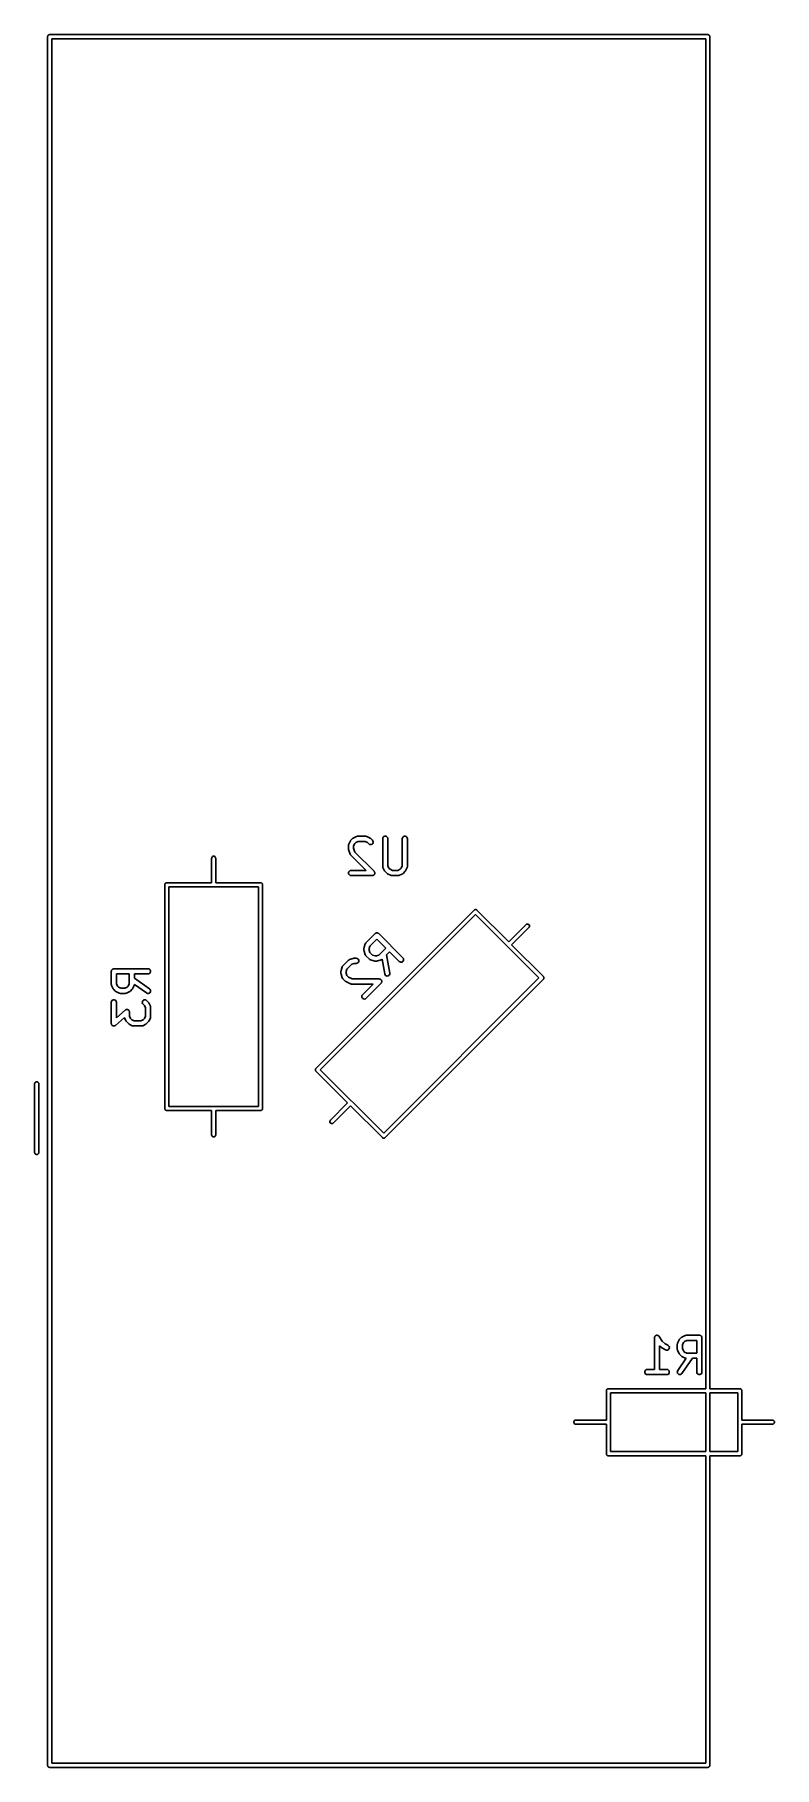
# Model space of a CAD drawing. Extents: x 26.3 to 47.9, y -73.1 to -22.4.
import ezdxf

# ---------------------------------------------------------------- set-up
doc = ezdxf.new("R2010")
doc.units = 0
doc.header["$MEASUREMENT"] = 0
doc.layers.add('BLACK', color=7, linetype='CONTINUOUS')

msp = doc.modelspace()

# ---------------------------------------------------------------- linework, layer by layer
at = {"layer": 'BLACK', "linetype": 'CONTINUOUS'}
for p, q in [((26.642, -22.4714), (26.6438, -22.4664)), ((26.642, -22.4768), (26.642, -22.4714)), ((26.642, -73.0272), (26.642, -22.4768)), ((26.6438, -22.4664), (26.6447, -22.4612)), ((26.6447, -22.4612), (26.6474, -22.4566)), ((26.6474, -22.4566), (26.6492, -22.4515)), ((26.6492, -22.4515), (26.6527, -22.4474)), ((26.6527, -22.4474), (26.6553, -22.4428)), ((26.6553, -22.4428), (26.6594, -22.4394)), ((26.6594, -22.4394), (26.6628, -22.4353)), ((26.6628, -22.4353), (26.6675, -22.4327)), ((26.6675, -22.4327), (26.6715, -22.4292)), ((26.6715, -22.4292), (26.6765, -22.4274)), ((26.6765, -22.4274), (26.6812, -22.4247)), ((26.6812, -22.4247), (26.6864, -22.4238)), ((26.6864, -22.4238), (26.6914, -22.422)), ((26.6914, -22.422), (26.6967, -22.422)), ((26.6967, -22.422), (26.6968, -22.422)), ((26.6968, -22.422), (45.9472, -22.422)), ((45.882, -22.542), (26.762, -22.542)), ((26.762, -22.542), (26.762, -72.962)), ((45.882, -62.012), (45.882, -22.542)), ((45.9472, -22.422), (45.9473, -22.422)), ((45.9473, -22.422), (45.9526, -22.422)), ((45.9526, -22.422), (45.9576, -22.4238)), ((45.9576, -22.4238), (45.9628, -22.4247)), ((45.9628, -22.4247), (45.9675, -22.4274)), ((45.9675, -22.4274), (45.9725, -22.4292)), ((45.9725, -22.4292), (45.9765, -22.4327)), ((45.9765, -22.4327), (45.9812, -22.4353)), ((45.9812, -22.4353), (45.9846, -22.4394)), ((45.9846, -22.4394), (45.9887, -22.4428)), ((45.9887, -22.4428), (45.9913, -22.4475)), ((45.9913, -22.4475), (45.9948, -22.4515)), ((45.9948, -22.4515), (45.9966, -22.4565)), ((45.9966, -22.4565), (45.9993, -22.4612)), ((45.9993, -22.4612), (46.0002, -22.4664)), ((46.0002, -22.4664), (46.002, -22.4714)), ((46.002, -22.4714), (46.002, -22.4767)), ((46.002, -22.4767), (46.002, -22.4768)), ((46.002, -22.4768), (46.002, -62.012)), ((35.4405, -46.1079), (35.442, -46.0992)), ((35.442, -46.0992), (35.4442, -46.0955)), ((35.4442, -46.0955), (35.4454, -46.0913)), ((35.4454, -46.0913), (35.493, -45.9961)), ((35.493, -45.9961), (35.5002, -45.9864)), ((35.5002, -45.9864), (35.5071, -45.9766)), ((35.5071, -45.9766), (35.5547, -45.929)), ((35.5547, -45.929), (35.5645, -45.9221)), ((35.5645, -45.9221), (35.5742, -45.9149)), ((35.5742, -45.9149), (35.6694, -45.8673)), ((35.6217, -46.074), (35.5875, -46.1426)), ((35.6521, -46.0436), (35.6217, -46.074)), ((35.7207, -46.0094), (35.6521, -46.0436)), ((35.6694, -45.8673), (35.6736, -45.8661)), ((35.6736, -45.8661), (35.6773, -45.8639)), ((35.6773, -45.8639), (35.686, -45.8624)), ((35.686, -45.8624), (35.6944, -45.8599)), ((35.6944, -45.8599), (35.6987, -45.8601)), ((35.6987, -45.8601), (35.703, -45.8594)), ((35.703, -45.8594), (35.941, -45.8594)), ((35.9233, -46.0094), (35.7207, -46.0094)), ((35.9919, -46.0436), (35.9233, -46.0094)), ((35.941, -45.8594), (35.9453, -45.8601)), ((35.9453, -45.8601), (35.9496, -45.8599)), ((35.9496, -45.8599), (35.958, -45.8624)), ((35.958, -45.8624), (35.9667, -45.8639)), ((35.9667, -45.8639), (35.9704, -45.8661)), ((35.9704, -45.8661), (35.9746, -45.8673)), ((35.9746, -45.8673), (36.0698, -45.9149)), ((36.0309, -46.0827), (35.9919, -46.0436)), ((36.0522, -46.0976), (36.0309, -46.0827)), ((36.0774, -46.1043), (36.0522, -46.0976)), ((36.0698, -45.9149), (36.0795, -45.9221)), ((36.0795, -45.9221), (36.0893, -45.929)), ((36.0893, -45.929), (36.1369, -45.9766)), ((36.1269, -46.0911), (36.1033, -46.1021)), ((36.1453, -46.0726), (36.1269, -46.0911)), ((36.1369, -45.9766), (36.1519, -45.9979)), ((36.1563, -46.049), (36.1453, -46.0726)), ((36.1519, -45.9979), (36.1586, -46.0231)), ((36.1586, -46.0231), (36.1563, -46.049)), ((36.4375, -45.9344), (36.442, -45.9087)), ((36.4375, -46.7439), (36.4375, -45.9344)), ((36.442, -45.9087), (36.455, -45.8862)), ((36.455, -45.8862), (36.475, -45.8694)), ((36.475, -45.8694), (36.4995, -45.8605)), ((36.4995, -45.8605), (36.5255, -45.8605)), ((36.5255, -45.8605), (36.55, -45.8694)), ((36.55, -45.8694), (36.5699, -45.8862)), ((36.5699, -45.8862), (36.583, -45.9087)), ((36.583, -45.9087), (36.5875, -45.9344)), ((36.5875, -45.9344), (36.5875, -46.7262)), ((37.0089, -45.9344), (37.0134, -45.9087)), ((37.0089, -46.7262), (37.0089, -45.9344)), ((37.0134, -45.9087), (37.0265, -45.8862)), ((37.0265, -45.8862), (37.0464, -45.8694)), ((37.0464, -45.8694), (37.0709, -45.8605)), ((37.0709, -45.8605), (37.0969, -45.8605)), ((37.0969, -45.8605), (37.1214, -45.8694)), ((37.1214, -45.8694), (37.1414, -45.8862)), ((37.1414, -45.8862), (37.1544, -45.9087)), ((37.1544, -45.9087), (37.1589, -45.9344)), ((37.1589, -45.9344), (37.1589, -46.7439)), ((31.436, -46.5008), (31.4387, -46.4852)), ((31.436, -47.216), (31.436, -46.5008)), ((31.4387, -46.4852), (31.4493, -46.4668)), ((31.4493, -46.4668), (31.4655, -46.4532)), ((31.4655, -46.4532), (31.4854, -46.446)), ((31.4854, -46.446), (31.5066, -46.446)), ((31.5066, -46.446), (31.5265, -46.4532)), ((31.5265, -46.4532), (31.5427, -46.4668)), ((31.5427, -46.4668), (31.5533, -46.4852)), ((31.5533, -46.4852), (31.556, -46.5008)), ((31.556, -46.5008), (31.556, -47.216)), ((35.4375, -46.1249), (35.4382, -46.1206)), ((35.4375, -46.2201), (35.4375, -46.1249)), ((35.4396, -46.2319), (35.4375, -46.2201)), ((35.438, -46.1163), (35.4405, -46.1079)), ((35.4382, -46.1206), (35.438, -46.1163)), ((35.4413, -46.2438), (35.4396, -46.2319)), ((35.4889, -46.3867), (35.4413, -46.2438)), ((35.491, -46.3905), (35.4889, -46.3867)), ((35.4921, -46.3946), (35.491, -46.3905)), ((35.4972, -46.4018), (35.4921, -46.3946)), ((35.5013, -46.4096), (35.4972, -46.4018)), ((35.5046, -46.4124), (35.5013, -46.4096)), ((35.5071, -46.416), (35.5046, -46.4124)), ((35.9505, -46.8594), (35.5071, -46.416)), ((35.5875, -46.1426), (35.5875, -46.2079)), ((35.5875, -46.2079), (35.6256, -46.3224)), ((35.6256, -46.3224), (36.1846, -46.8813)), ((36.1033, -46.1021), (36.0774, -46.1043)), ((35.4386, -46.9214), (35.4475, -46.8969)), ((35.4386, -46.9474), (35.4386, -46.9214)), ((35.4475, -46.9719), (35.4386, -46.9474)), ((35.4475, -46.8969), (35.4643, -46.8769)), ((35.4643, -46.9918), (35.4475, -46.9719)), ((35.4643, -46.8769), (35.4868, -46.8639)), ((35.4868, -47.0049), (35.4643, -46.9918)), ((35.4868, -46.8639), (35.5125, -46.8594)), ((35.5125, -47.0094), (35.4868, -47.0049)), ((35.5125, -46.8594), (35.9505, -46.8594)), ((36.1315, -47.0094), (35.5125, -47.0094)), ((36.1412, -47.0077), (36.1315, -47.0094)), ((36.1509, -47.0068), (36.1412, -47.0077)), ((36.1539, -47.0054), (36.1509, -47.0068)), ((36.1572, -47.0049), (36.1539, -47.0054)), ((36.1657, -47), (36.1572, -47.0049)), ((36.1745, -46.9958), (36.1657, -47)), ((36.1769, -46.9935), (36.1745, -46.9958)), ((36.1797, -46.9918), (36.1769, -46.9935)), ((36.186, -46.9843), (36.1797, -46.9918)), ((36.1846, -46.8813), (36.1902, -46.8894)), ((36.193, -46.9774), (36.186, -46.9843)), ((36.1902, -46.8894), (36.1965, -46.8969)), ((36.1944, -46.9744), (36.193, -46.9774)), ((36.1965, -46.9719), (36.1944, -46.9744)), ((36.1965, -46.8969), (36.1976, -46.9)), ((36.1998, -46.9627), (36.1965, -46.9719)), ((36.1976, -46.9), (36.1995, -46.9027)), ((36.1995, -46.9027), (36.202, -46.9121)), ((36.204, -46.9538), (36.1998, -46.9627)), ((36.202, -46.9121), (36.2054, -46.9214)), ((36.2043, -46.9505), (36.204, -46.9538)), ((36.2054, -46.9474), (36.2043, -46.9505)), ((36.2054, -46.9214), (36.2054, -46.9247)), ((36.2054, -46.9247), (36.2062, -46.9278)), ((36.2062, -46.9278), (36.2054, -46.9376)), ((36.2054, -46.9376), (36.2054, -46.9474)), ((36.4382, -46.7482), (36.4375, -46.7439)), ((36.438, -46.7525), (36.4382, -46.7482)), ((36.4405, -46.7609), (36.438, -46.7525)), ((36.442, -46.7696), (36.4405, -46.7609)), ((36.4442, -46.7733), (36.442, -46.7696)), ((36.4454, -46.7774), (36.4442, -46.7733)), ((36.493, -46.8727), (36.4454, -46.7774)), ((36.5002, -46.8823), (36.493, -46.8727)), ((36.5071, -46.8922), (36.5002, -46.8823)), ((36.5547, -46.9398), (36.5071, -46.8922)), ((36.5645, -46.9467), (36.5547, -46.9398)), ((36.5742, -46.9538), (36.5645, -46.9467)), ((36.6694, -47.0015), (36.5742, -46.9538)), ((36.5875, -46.7262), (36.6217, -46.7947)), ((36.6217, -46.7947), (36.6521, -46.8251)), ((36.6521, -46.8251), (36.7207, -46.8594)), ((36.6736, -47.0027), (36.6694, -47.0015)), ((36.6773, -47.0049), (36.6736, -47.0027)), ((36.686, -47.0064), (36.6773, -47.0049)), ((36.6944, -47.0089), (36.686, -47.0064)), ((36.6987, -47.0086), (36.6944, -47.0089)), ((36.703, -47.0094), (36.6987, -47.0086)), ((36.8934, -47.0094), (36.703, -47.0094)), ((36.7207, -46.8594), (36.8757, -46.8594)), ((36.8757, -46.8594), (36.9442, -46.8251)), ((36.8977, -47.0086), (36.8934, -47.0094)), ((36.902, -47.0089), (36.8977, -47.0086)), ((36.9104, -47.0064), (36.902, -47.0089)), ((36.9191, -47.0049), (36.9104, -47.0064)), ((36.9228, -47.0027), (36.9191, -47.0049)), ((36.927, -47.0015), (36.9228, -47.0027)), ((37.0222, -46.9538), (36.927, -47.0015)), ((36.9442, -46.8251), (36.9746, -46.7947)), ((36.9746, -46.7947), (37.0089, -46.7262)), ((37.0319, -46.9467), (37.0222, -46.9538)), ((37.0417, -46.9398), (37.0319, -46.9467)), ((37.0893, -46.8922), (37.0417, -46.9398)), ((37.0962, -46.8823), (37.0893, -46.8922)), ((37.1034, -46.8727), (37.0962, -46.8823)), ((37.151, -46.7774), (37.1034, -46.8727)), ((37.1522, -46.7733), (37.151, -46.7774)), ((37.1544, -46.7696), (37.1522, -46.7733)), ((37.1559, -46.7609), (37.1544, -46.7696)), ((37.1584, -46.7525), (37.1559, -46.7609)), ((37.1589, -46.7439), (37.1582, -46.7482)), ((37.1582, -46.7482), (37.1584, -46.7525)), ((30.066, -47.2654), (30.0678, -47.2604)), ((30.066, -47.2708), (30.066, -47.2654)), ((30.066, -53.8212), (30.066, -47.2708)), ((30.0678, -47.2604), (30.0687, -47.2552)), ((30.0687, -47.2552), (30.0714, -47.2506)), ((30.0714, -47.2506), (30.0732, -47.2455)), ((30.0732, -47.2455), (30.0767, -47.2414)), ((30.0767, -47.2414), (30.0793, -47.2368)), ((30.0793, -47.2368), (30.0834, -47.2334)), ((30.0834, -47.2334), (30.0868, -47.2293)), ((30.0868, -47.2293), (30.0915, -47.2267)), ((30.0915, -47.2267), (30.0955, -47.2232)), ((30.0955, -47.2232), (30.1005, -47.2214)), ((30.1005, -47.2214), (30.1052, -47.2187)), ((30.1052, -47.2187), (30.1104, -47.2178)), ((30.1104, -47.2178), (30.1154, -47.216)), ((30.1154, -47.216), (30.1207, -47.216)), ((30.1207, -47.216), (30.1208, -47.216)), ((30.1208, -47.216), (31.436, -47.216)), ((30.186, -47.336), (30.186, -53.756)), ((32.806, -47.336), (30.186, -47.336)), ((31.556, -47.216), (32.8712, -47.216)), ((32.806, -53.756), (32.806, -47.336)), ((32.8712, -47.216), (32.8713, -47.216)), ((32.8713, -47.216), (32.8766, -47.216)), ((32.8766, -47.216), (32.8816, -47.2178)), ((32.8816, -47.2178), (32.8868, -47.2187)), ((32.8868, -47.2187), (32.8915, -47.2214)), ((32.8915, -47.2214), (32.8965, -47.2232)), ((32.8965, -47.2232), (32.9005, -47.2267)), ((32.9005, -47.2267), (32.9052, -47.2293)), ((32.9052, -47.2293), (32.9086, -47.2334)), ((32.9086, -47.2334), (32.9127, -47.2368)), ((32.9127, -47.2368), (32.9153, -47.2415)), ((32.9153, -47.2415), (32.9188, -47.2455)), ((32.9188, -47.2455), (32.9206, -47.2505)), ((32.9206, -47.2505), (32.9233, -47.2552)), ((32.9233, -47.2552), (32.9242, -47.2604)), ((32.9242, -47.2604), (32.926, -47.2654)), ((32.926, -47.2654), (32.926, -47.2707)), ((32.926, -47.2707), (32.926, -47.2708)), ((32.926, -47.2708), (32.926, -53.8212)), ((34.4828, -52.6489), (39.1147, -48.017)), ((39.1147, -48.017), (39.1185, -48.0132)), ((39.1147, -48.017), (39.1147, -48.017)), ((39.1185, -48.0132), (39.1233, -48.011)), ((39.1233, -48.011), (39.1277, -48.0079)), ((39.1277, -48.0079), (39.1328, -48.0065)), ((39.1328, -48.0065), (39.1376, -48.0043)), ((39.1376, -48.0043), (39.1429, -48.0038)), ((39.1429, -48.0038), (39.1481, -48.0024)), ((39.1481, -48.0024), (39.1534, -48.0029)), ((39.1534, -48.0029), (39.1587, -48.0024)), ((39.1587, -48.0024), (39.1639, -48.0038)), ((39.1639, -48.0038), (39.1692, -48.0043)), ((39.1692, -48.0043), (39.174, -48.0065)), ((39.174, -48.0065), (39.1791, -48.0079)), ((39.1791, -48.0079), (39.1835, -48.011)), ((39.1835, -48.011), (39.1883, -48.0132)), ((39.1883, -48.0132), (39.1921, -48.017)), ((39.1921, -48.017), (40.1221, -48.947)), ((39.1534, -48.148), (34.6138, -52.6876)), ((41.006, -50.0006), (39.1534, -48.148)), ((40.1221, -48.947), (40.6279, -48.4413)), ((40.7127, -48.5261), (40.207, -49.0319)), ((40.6279, -48.4413), (40.6409, -48.4322)), ((40.6409, -48.4322), (40.6613, -48.4267)), ((40.6613, -48.4267), (40.6824, -48.4285)), ((40.6824, -48.4285), (40.7016, -48.4375)), ((40.7016, -48.4375), (40.7165, -48.4524)), ((40.7218, -48.5131), (40.7127, -48.5261)), ((40.7165, -48.4524), (40.7255, -48.4716)), ((40.7273, -48.4927), (40.7218, -48.5131)), ((40.7255, -48.4716), (40.7273, -48.4927)), ((35.8907, -49.1295), (35.8928, -49.1177)), ((35.8907, -49.1969), (35.8907, -49.1295)), ((35.8928, -49.1177), (35.8945, -49.1058)), ((35.8945, -49.1058), (35.9282, -49.0048)), ((35.9282, -49.0048), (35.9303, -49.001)), ((35.9303, -49.001), (35.9314, -48.9968)), ((35.9314, -48.9968), (35.9364, -48.9896)), ((35.9364, -48.9896), (35.9406, -48.9819)), ((35.9406, -48.9819), (35.9439, -48.979)), ((35.9439, -48.979), (35.9463, -48.9755)), ((35.9463, -48.9755), (36.2157, -48.7061)), ((36.0649, -49.069), (36.0407, -49.1417)), ((36.2687, -48.8652), (36.0649, -49.069)), ((36.2157, -48.7061), (36.2211, -48.7023)), ((36.2211, -48.7023), (36.2257, -48.6977)), ((36.2257, -48.6977), (36.2317, -48.6949)), ((36.2317, -48.6949), (36.237, -48.6911)), ((36.237, -48.6911), (36.2434, -48.6895)), ((36.2434, -48.6895), (36.2493, -48.6867)), ((36.2493, -48.6867), (36.2559, -48.6861)), ((36.2559, -48.6861), (36.2622, -48.6844)), ((36.2622, -48.6844), (36.2687, -48.685)), ((36.2687, -48.685), (36.2753, -48.6844)), ((36.5331, -49.1295), (36.2687, -48.8652)), ((36.2753, -48.6844), (36.2816, -48.6861)), ((36.2816, -48.6861), (36.2882, -48.6867)), ((36.2882, -48.6867), (36.2941, -48.6895)), ((36.2941, -48.6895), (36.3004, -48.6911)), ((36.3004, -48.6911), (36.3058, -48.6949)), ((36.3058, -48.6949), (36.3118, -48.6977)), ((36.3118, -48.6977), (36.3164, -48.7023)), ((36.3164, -48.7023), (36.3218, -48.7061)), ((36.3218, -48.7061), (37.0289, -49.4132)), ((36.3292, -49.3333), (36.5331, -49.1295)), ((40.207, -49.0319), (41.137, -49.9619)), ((35.2729, -49.6489), (35.4413, -49.4805)), ((35.5348, -49.5991), (35.3915, -49.7424)), ((35.4413, -49.4805), (35.4448, -49.4781)), ((35.4448, -49.4781), (35.4477, -49.4748)), ((35.4477, -49.4748), (35.4554, -49.4706)), ((35.4554, -49.4706), (35.4626, -49.4656)), ((35.4626, -49.4656), (35.4668, -49.4645)), ((35.4668, -49.4645), (35.4706, -49.4624)), ((35.4706, -49.4624), (35.5716, -49.4287)), ((35.6075, -49.5749), (35.5348, -49.5991)), ((35.5716, -49.4287), (35.5835, -49.427)), ((35.5835, -49.427), (35.5953, -49.4249)), ((35.5953, -49.4249), (35.6626, -49.4249)), ((35.6626, -49.5749), (35.6075, -49.5749)), ((35.6626, -49.4249), (35.6883, -49.4294)), ((35.6883, -49.5704), (35.6626, -49.5749)), ((35.6883, -49.4294), (35.7109, -49.4424)), ((35.7109, -49.5574), (35.6883, -49.5704)), ((35.7109, -49.4424), (35.7276, -49.4624)), ((35.7276, -49.5374), (35.7109, -49.5574)), ((35.7276, -49.4624), (35.7365, -49.4869)), ((35.7365, -49.5129), (35.7276, -49.5374)), ((35.7365, -49.4869), (35.7365, -49.5129)), ((35.8928, -49.2087), (35.8907, -49.1969)), ((35.8945, -49.2206), (35.8928, -49.2087)), ((35.9282, -49.3216), (35.8945, -49.2206)), ((35.9303, -49.3254), (35.9282, -49.3216)), ((35.9314, -49.3296), (35.9303, -49.3254)), ((35.9364, -49.3368), (35.9314, -49.3296)), ((35.9406, -49.3445), (35.9364, -49.3368)), ((35.9439, -49.3474), (35.9406, -49.3445)), ((35.9463, -49.3509), (35.9439, -49.3474)), ((36.0473, -49.4519), (35.9463, -49.3509)), ((36.0407, -49.1417), (36.0407, -49.1847)), ((36.0407, -49.1847), (36.0649, -49.2574)), ((36.0509, -49.4544), (36.0473, -49.4519)), ((36.0538, -49.4576), (36.0509, -49.4544)), ((36.0615, -49.4618), (36.0538, -49.4576)), ((36.0687, -49.4669), (36.0615, -49.4618)), ((36.0649, -49.2574), (36.1409, -49.3333)), ((36.0729, -49.468), (36.0687, -49.4669)), ((36.0767, -49.47), (36.0729, -49.468)), ((36.1777, -49.5037), (36.0767, -49.47)), ((36.1409, -49.3333), (36.2136, -49.3576)), ((36.1896, -49.5055), (36.1777, -49.5037)), ((36.2014, -49.5076), (36.1896, -49.5055)), ((36.2687, -49.5076), (36.2014, -49.5076)), ((36.2136, -49.3576), (36.2566, -49.3576)), ((36.2566, -49.3576), (36.3292, -49.3333)), ((36.2806, -49.5055), (36.2687, -49.5076)), ((36.2925, -49.5037), (36.2806, -49.5055)), ((36.3935, -49.47), (36.2925, -49.5037)), ((36.3973, -49.468), (36.3935, -49.47)), ((36.4015, -49.4669), (36.3973, -49.468)), ((36.4087, -49.4618), (36.4015, -49.4669)), ((36.4164, -49.4576), (36.4087, -49.4618)), ((36.4192, -49.4544), (36.4164, -49.4576)), ((36.4219, -49.4525), (36.4192, -49.4544)), ((36.4979, -49.8833), (36.4219, -49.4525)), ((36.6391, -49.2356), (36.5514, -49.3233)), ((36.5514, -49.3233), (36.6456, -49.8573)), ((36.9228, -49.5193), (36.6391, -49.2356)), ((36.9442, -49.5342), (36.9228, -49.5193)), ((36.9693, -49.5409), (36.9442, -49.5342)), ((36.9953, -49.5387), (36.9693, -49.5409)), ((37.0189, -49.5277), (36.9953, -49.5387)), ((37.0373, -49.5092), (37.0189, -49.5277)), ((37.0289, -49.4132), (37.0438, -49.4345)), ((37.0483, -49.4856), (37.0373, -49.5092)), ((37.0438, -49.4345), (37.0506, -49.4597)), ((37.0506, -49.4597), (37.0483, -49.4856)), ((28.5034, -49.8079), (28.5045, -49.8014)), ((28.5034, -50.1889), (28.5034, -49.8079)), ((28.5045, -49.7949), (28.5068, -49.7887)), ((28.5045, -49.8014), (28.5045, -49.7949)), ((28.5068, -49.7887), (28.5079, -49.7823)), ((28.5079, -49.7823), (28.5112, -49.7766)), ((28.5112, -49.7766), (28.5134, -49.7704)), ((28.5134, -49.7704), (28.5176, -49.7654)), ((28.5176, -49.7654), (28.5209, -49.7597)), ((28.5209, -49.7597), (28.526, -49.7555)), ((28.526, -49.7555), (28.5302, -49.7505)), ((28.5302, -49.7505), (28.5359, -49.7472)), ((28.5359, -49.7472), (28.5409, -49.743)), ((28.5409, -49.743), (28.547, -49.7407)), ((28.547, -49.7407), (28.5527, -49.7374)), ((28.5527, -49.7374), (28.5592, -49.7363)), ((28.5592, -49.7363), (28.5654, -49.734)), ((28.5654, -49.734), (28.5719, -49.734)), ((28.5719, -49.734), (28.5784, -49.7329)), ((28.5784, -49.7329), (29.5784, -49.7329)), ((28.6534, -49.8829), (28.6534, -50.1712)), ((29.0272, -49.8829), (28.6534, -49.8829)), ((29.0272, -50.1712), (29.0272, -49.8829)), ((29.5784, -49.8829), (29.1772, -49.8829)), ((29.1772, -49.8829), (29.1772, -50.007)), ((29.1772, -50.007), (29.6214, -50.3179)), ((29.5784, -49.7329), (29.604, -49.7374)), ((29.604, -49.8784), (29.5784, -49.8829)), ((29.604, -49.7374), (29.6266, -49.7505)), ((29.6266, -49.8654), (29.604, -49.8784)), ((29.6266, -49.7505), (29.6433, -49.7704)), ((29.6433, -49.8454), (29.6266, -49.8654)), ((29.6433, -49.7704), (29.6522, -49.7949)), ((29.6522, -49.8209), (29.6433, -49.8454)), ((29.6522, -49.7949), (29.6522, -49.8209)), ((35.2173, -49.8029), (35.2193, -49.7911)), ((35.2173, -49.8703), (35.2173, -49.8029)), ((35.2193, -49.8821), (35.2173, -49.8703)), ((35.2193, -49.7911), (35.2211, -49.7792)), ((35.2211, -49.894), (35.2193, -49.8821)), ((35.2211, -49.7792), (35.2548, -49.6782)), ((35.2548, -49.995), (35.2211, -49.894)), ((35.2548, -49.6782), (35.2568, -49.6744)), ((35.2568, -49.9988), (35.2548, -49.995)), ((35.2568, -49.6744), (35.258, -49.6702)), ((35.258, -50.003), (35.2568, -49.9988)), ((35.258, -49.6702), (35.263, -49.663)), ((35.263, -50.0102), (35.258, -50.003)), ((35.263, -49.663), (35.2672, -49.6553)), ((35.2672, -50.0179), (35.263, -50.0102)), ((35.2672, -49.6553), (35.2704, -49.6524)), ((35.2704, -50.0208), (35.2672, -50.0179)), ((35.2704, -49.6524), (35.2729, -49.6489)), ((35.2729, -50.0243), (35.2704, -50.0208)), ((35.3402, -50.0917), (35.2729, -50.0243)), ((35.3501, -50.0986), (35.3402, -50.0917)), ((35.3597, -50.1057), (35.3501, -50.0986)), ((35.4944, -50.1731), (35.3597, -50.1057)), ((35.3915, -49.7424), (35.3673, -49.8151)), ((35.3673, -49.8151), (35.3673, -49.8581)), ((35.3673, -49.8581), (35.3915, -49.9308)), ((35.3915, -49.9308), (35.4377, -49.977)), ((35.4377, -49.977), (35.5457, -50.031)), ((35.5457, -50.031), (36.3361, -50.031)), ((36.3361, -50.031), (36.3457, -50.0327)), ((36.3457, -50.0327), (36.3555, -50.0335)), ((36.3555, -50.0335), (36.3585, -50.0349)), ((36.3585, -50.0349), (36.3617, -50.0355)), ((36.3617, -50.0355), (36.3702, -50.0404)), ((36.3702, -50.0404), (36.3791, -50.0446)), ((36.3791, -50.0446), (36.3814, -50.0469)), ((36.3814, -50.0469), (36.3843, -50.0485)), ((36.3843, -50.0485), (36.3906, -50.056)), ((36.3947, -50.151), (36.3891, -50.159)), ((36.3906, -50.056), (36.3975, -50.063)), ((36.401, -50.1435), (36.3947, -50.151)), ((36.3975, -50.063), (36.3989, -50.066)), ((36.3989, -50.066), (36.401, -50.0685)), ((36.401, -50.0685), (36.4044, -50.0777)), ((36.4022, -50.1404), (36.401, -50.1435)), ((36.4041, -50.1377), (36.4022, -50.1404)), ((36.4066, -50.1282), (36.4041, -50.1377)), ((36.4044, -50.0777), (36.4085, -50.0866)), ((36.4099, -50.119), (36.4066, -50.1282)), ((36.4085, -50.0866), (36.4088, -50.0899)), ((36.4088, -50.0899), (36.4099, -50.093)), ((36.4099, -50.093), (36.4099, -50.1028)), ((36.4099, -50.1028), (36.4108, -50.1125)), ((36.4108, -50.1125), (36.4099, -50.1157)), ((36.4099, -50.1157), (36.4099, -50.119)), ((36.4664, -54.5402), (41.006, -50.0006)), ((36.5068, -49.9078), (36.4979, -49.8833)), ((36.5236, -49.9277), (36.5068, -49.9078)), ((41.137, -50.0393), (36.5163, -54.66)), ((36.5461, -49.9408), (36.5236, -49.9277)), ((36.5718, -49.9453), (36.5461, -49.9408)), ((36.5974, -49.9408), (36.5718, -49.9453)), ((36.62, -49.9277), (36.5974, -49.9408)), ((36.6367, -49.9078), (36.62, -49.9277)), ((36.6456, -49.8833), (36.6367, -49.9078)), ((36.6456, -49.8573), (36.6456, -49.8833)), ((41.137, -49.9619), (41.137, -49.9619)), ((41.137, -49.9619), (41.1408, -49.9657)), ((41.1408, -50.0355), (41.137, -50.0393)), ((41.137, -50.0393), (41.137, -50.0393)), ((41.1408, -49.9657), (41.143, -49.9705)), ((41.143, -50.0307), (41.1408, -50.0355)), ((41.143, -49.9705), (41.1461, -49.9749)), ((41.1461, -50.0263), (41.143, -50.0307)), ((41.1461, -49.9749), (41.1475, -49.98)), ((41.1475, -50.0212), (41.1461, -50.0263)), ((41.1475, -49.98), (41.1497, -49.9848)), ((41.1497, -50.0164), (41.1475, -50.0212)), ((41.1497, -49.9848), (41.1502, -49.9901)), ((41.1502, -50.0111), (41.1497, -50.0164)), ((41.1502, -49.9901), (41.1516, -49.9953)), ((41.1516, -50.0059), (41.1502, -50.0111)), ((41.1516, -49.9953), (41.1511, -50.0006)), ((41.1511, -50.0006), (41.1516, -50.0059)), ((28.5041, -50.1931), (28.5034, -50.1889)), ((28.5039, -50.1974), (28.5041, -50.1931)), ((28.5064, -50.2059), (28.5039, -50.1974)), ((28.5079, -50.2145), (28.5064, -50.2059)), ((28.5101, -50.2183), (28.5079, -50.2145)), ((28.5113, -50.2224), (28.5101, -50.2183)), ((28.5589, -50.3176), (28.5113, -50.2224)), ((28.5209, -50.6645), (28.5409, -50.6477)), ((28.5409, -50.6477), (28.5654, -50.6388)), ((28.5661, -50.3273), (28.5589, -50.3176)), ((28.5654, -50.6388), (28.5914, -50.6388)), ((28.573, -50.3371), (28.5661, -50.3273)), ((28.6206, -50.3847), (28.573, -50.3371)), ((28.5914, -50.6388), (28.6159, -50.6477)), ((28.6159, -50.6477), (28.6358, -50.6645)), ((28.6304, -50.3916), (28.6206, -50.3847)), ((28.6401, -50.3988), (28.6304, -50.3916)), ((28.7353, -50.4464), (28.6401, -50.3988)), ((28.6534, -50.1712), (28.6876, -50.2397)), ((28.6876, -50.2397), (28.718, -50.2701)), ((28.718, -50.2701), (28.7866, -50.3043)), ((28.7395, -50.4476), (28.7353, -50.4464)), ((28.7432, -50.4498), (28.7395, -50.4476)), ((28.7519, -50.4513), (28.7432, -50.4498)), ((28.7603, -50.4538), (28.7519, -50.4513)), ((28.7646, -50.4536), (28.7603, -50.4538)), ((28.7689, -50.4543), (28.7646, -50.4536)), ((28.9117, -50.4543), (28.7689, -50.4543)), ((28.7866, -50.3043), (28.894, -50.3043)), ((28.894, -50.3043), (28.9625, -50.2701)), ((28.916, -50.4536), (28.9117, -50.4543)), ((28.9203, -50.4538), (28.916, -50.4536)), ((28.9287, -50.4513), (28.9203, -50.4538)), ((28.9374, -50.4498), (28.9287, -50.4513)), ((28.9411, -50.4476), (28.9374, -50.4498)), ((28.9453, -50.4464), (28.9411, -50.4476)), ((29.0405, -50.3988), (28.9453, -50.4464)), ((28.9625, -50.2701), (28.9929, -50.2397)), ((28.9929, -50.2397), (29.0272, -50.1712)), ((29.0502, -50.3916), (29.0405, -50.3988)), ((29.06, -50.3847), (29.0502, -50.3916)), ((29.1076, -50.3371), (29.06, -50.3847)), ((29.1145, -50.3273), (29.1076, -50.3371)), ((29.1217, -50.3176), (29.1145, -50.3273)), ((29.1693, -50.2224), (29.1217, -50.3176)), ((29.1705, -50.2183), (29.1693, -50.2224)), ((29.1727, -50.2145), (29.1705, -50.2183)), ((29.1742, -50.2059), (29.1727, -50.2145)), ((29.1767, -50.1974), (29.1742, -50.2059)), ((29.177, -50.1899), (29.1764, -50.1931)), ((29.1764, -50.1931), (29.1767, -50.1974)), ((29.5354, -50.4408), (29.177, -50.1899)), ((29.4217, -50.6696), (29.4401, -50.6512)), ((29.4401, -50.6512), (29.4637, -50.6402)), ((29.4637, -50.6402), (29.4897, -50.638)), ((29.4897, -50.638), (29.5148, -50.6447)), ((29.5148, -50.6447), (29.5362, -50.6596)), ((29.559, -50.4518), (29.5354, -50.4408)), ((29.5362, -50.6596), (29.5838, -50.7073)), ((29.5849, -50.454), (29.559, -50.4518)), ((29.6101, -50.4473), (29.5849, -50.454)), ((29.6314, -50.4324), (29.6101, -50.4473)), ((29.6214, -50.3179), (29.6398, -50.3363)), ((29.6464, -50.411), (29.6314, -50.4324)), ((29.6398, -50.3363), (29.6508, -50.3599)), ((29.6531, -50.3859), (29.6464, -50.411)), ((29.6508, -50.3599), (29.6531, -50.3859)), ((35.4986, -50.1743), (35.4944, -50.1731)), ((35.5023, -50.1765), (35.4986, -50.1743)), ((35.511, -50.178), (35.5023, -50.1765)), ((35.5194, -50.1805), (35.511, -50.178)), ((35.5237, -50.1802), (35.5194, -50.1805)), ((35.528, -50.181), (35.5237, -50.1802)), ((36.155, -50.181), (35.528, -50.181)), ((35.8236, -50.5372), (35.8304, -50.512)), ((35.8259, -50.5631), (35.8236, -50.5372)), ((35.8369, -50.5867), (35.8259, -50.5631)), ((35.8304, -50.512), (35.8453, -50.4907)), ((35.8553, -50.6052), (35.8369, -50.5867)), ((35.8453, -50.4907), (36.155, -50.181)), ((35.8789, -50.6162), (35.8553, -50.6052)), ((35.9049, -50.6184), (35.8789, -50.6162)), ((35.93, -50.6117), (35.9049, -50.6184)), ((35.9514, -50.5968), (35.93, -50.6117)), ((36.3891, -50.159), (35.9514, -50.5968)), ((28.5034, -50.7127), (28.5079, -50.687)), ((28.5034, -51.3317), (28.5034, -50.7127)), ((28.5079, -50.687), (28.5209, -50.6645)), ((28.8878, -51.1607), (28.6278, -51.3882)), ((28.6358, -50.6645), (28.6489, -50.687)), ((28.6489, -50.687), (28.6534, -50.7127)), ((28.6534, -50.7127), (28.6534, -51.1664)), ((28.6534, -51.1664), (28.9099, -50.9419)), ((28.8889, -51.1669), (28.8878, -51.1607)), ((28.9099, -50.9419), (28.9162, -50.9381)), ((28.9162, -50.9381), (28.9218, -50.9334)), ((28.9218, -50.9334), (28.9273, -50.9314)), ((28.9273, -50.9314), (28.9322, -50.9284)), ((28.9322, -50.9284), (28.9394, -50.927)), ((28.9394, -50.927), (28.9463, -50.9245)), ((28.9463, -50.9245), (28.9521, -50.9245)), ((28.9521, -50.9245), (28.9578, -50.9234)), ((28.9578, -50.9234), (28.965, -50.9245)), ((28.965, -50.9245), (28.9724, -50.9245)), ((28.9724, -50.9245), (28.9778, -50.9265)), ((28.9778, -50.9265), (28.9835, -50.9274)), ((28.9835, -50.9274), (28.9899, -50.9309)), ((28.9899, -50.9309), (28.9968, -50.9334)), ((28.9968, -50.9334), (29.0013, -50.9372)), ((29.0013, -50.9372), (29.0063, -50.9399)), ((29.0063, -50.9399), (29.0112, -50.9455)), ((29.0112, -50.9455), (29.0168, -50.9502)), ((29.0168, -50.9502), (29.0197, -50.9552)), ((29.0197, -50.9552), (29.0235, -50.9595)), ((29.0235, -50.9595), (29.0261, -50.9664)), ((29.0261, -50.9664), (29.0298, -50.9727)), ((29.0298, -50.9727), (29.0308, -50.9784)), ((29.0308, -50.9784), (29.0329, -50.9838)), ((29.0329, -50.9838), (29.0331, -50.9912)), ((29.0331, -50.9912), (29.0343, -50.9984)), ((29.0343, -50.9984), (29.0343, -51.1235)), ((29.0343, -51.1235), (29.0686, -51.192)), ((29.4084, -50.7192), (29.4107, -50.6933)), ((29.4152, -50.7444), (29.4084, -50.7192)), ((29.4107, -50.6933), (29.4217, -50.6696)), ((29.4301, -50.7657), (29.4152, -50.7444)), ((29.4691, -50.8047), (29.4301, -50.7657)), ((29.5034, -50.8732), (29.4691, -50.8047)), ((29.4691, -51.192), (29.5034, -51.1235)), ((29.5034, -51.1235), (29.5034, -50.8732)), ((29.5838, -50.7073), (29.5907, -50.7171)), ((29.5907, -50.7171), (29.5978, -50.7267)), ((29.5978, -50.7267), (29.6455, -50.822)), ((29.6455, -50.822), (29.6467, -50.8261)), ((29.6467, -50.8261), (29.6489, -50.8299)), ((29.6489, -50.8299), (29.6504, -50.8385)), ((29.6504, -51.1582), (29.6489, -51.1669)), ((29.6504, -50.8385), (29.6529, -50.8469)), ((29.6529, -51.1498), (29.6504, -51.1582)), ((29.6529, -50.8469), (29.6526, -50.8513)), ((29.6526, -50.8513), (29.6534, -50.8555)), ((29.6534, -51.1412), (29.6526, -51.1455)), ((29.6526, -51.1455), (29.6529, -51.1498)), ((29.6534, -50.8555), (29.6534, -51.1412)), ((28.5047, -51.3389), (28.5034, -51.3317)), ((28.5048, -51.3463), (28.5047, -51.3389)), ((28.5069, -51.3517), (28.5048, -51.3463)), ((28.5079, -51.3574), (28.5069, -51.3517)), ((28.5116, -51.3637), (28.5079, -51.3574)), ((28.5142, -51.3705), (28.5116, -51.3637)), ((28.518, -51.3749), (28.5142, -51.3705)), ((28.5209, -51.3799), (28.518, -51.3749)), ((28.5265, -51.3846), (28.5209, -51.3799)), ((28.5314, -51.3902), (28.5265, -51.3846)), ((28.5364, -51.3929), (28.5314, -51.3902)), ((28.5409, -51.3967), (28.5364, -51.3929)), ((28.5478, -51.3992), (28.5409, -51.3967)), ((28.5542, -51.4027), (28.5478, -51.3992)), ((28.5599, -51.4036), (28.5542, -51.4027)), ((28.5654, -51.4056), (28.5599, -51.4036)), ((28.5727, -51.4056), (28.5654, -51.4056)), ((28.5799, -51.4067), (28.5727, -51.4056)), ((28.5856, -51.4056), (28.5799, -51.4067)), ((28.5914, -51.4056), (28.5856, -51.4056)), ((28.5983, -51.4031), (28.5914, -51.4056)), ((28.6055, -51.4016), (28.5983, -51.4031)), ((28.6104, -51.3986), (28.6055, -51.4016)), ((28.6159, -51.3967), (28.6104, -51.3986)), ((28.6215, -51.392), (28.6159, -51.3967)), ((28.6278, -51.3882), (28.6215, -51.392)), ((28.891, -51.1706), (28.8889, -51.1669)), ((28.8923, -51.1748), (28.891, -51.1706)), ((28.9399, -51.27), (28.8923, -51.1748)), ((28.947, -51.2797), (28.9399, -51.27)), ((28.9539, -51.2895), (28.947, -51.2797)), ((29.0015, -51.3371), (28.9539, -51.2895)), ((29.0114, -51.344), (29.0015, -51.3371)), ((29.021, -51.3512), (29.0114, -51.344)), ((29.1163, -51.3988), (29.021, -51.3512)), ((29.0686, -51.192), (29.099, -51.2225)), ((29.099, -51.2225), (29.1675, -51.2567)), ((29.1204, -51.4), (29.1163, -51.3988)), ((29.1242, -51.4022), (29.1204, -51.4)), ((29.1328, -51.4037), (29.1242, -51.4022)), ((29.1412, -51.4062), (29.1328, -51.4037)), ((29.1455, -51.406), (29.1412, -51.4062)), ((29.1498, -51.4067), (29.1455, -51.406)), ((29.3879, -51.4067), (29.1498, -51.4067)), ((29.1675, -51.2567), (29.3702, -51.2567)), ((29.3702, -51.2567), (29.4387, -51.2225)), ((29.3922, -51.406), (29.3879, -51.4067)), ((29.3965, -51.4062), (29.3922, -51.406)), ((29.4049, -51.4037), (29.3965, -51.4062)), ((29.4136, -51.4022), (29.4049, -51.4037)), ((29.4173, -51.4), (29.4136, -51.4022)), ((29.4214, -51.3988), (29.4173, -51.4)), ((29.5167, -51.3512), (29.4214, -51.3988)), ((29.4387, -51.2225), (29.4691, -51.192)), ((29.5263, -51.344), (29.5167, -51.3512)), ((29.5362, -51.3371), (29.5263, -51.344)), ((29.5838, -51.2895), (29.5362, -51.3371)), ((29.5907, -51.2797), (29.5838, -51.2895)), ((29.5978, -51.27), (29.5907, -51.2797)), ((29.6455, -51.1748), (29.5978, -51.27)), ((29.6467, -51.1706), (29.6455, -51.1748)), ((29.6489, -51.1669), (29.6467, -51.1706)), ((34.4682, -52.6823), (34.4696, -52.6771)), ((34.4687, -52.6876), (34.4682, -52.6823)), ((34.4696, -52.6771), (34.4701, -52.6718)), ((34.4701, -52.6718), (34.4723, -52.667)), ((34.4723, -52.667), (34.4737, -52.6619)), ((34.4737, -52.6619), (34.4768, -52.6575)), ((34.4768, -52.6575), (34.479, -52.6527)), ((34.479, -52.6527), (34.4828, -52.6489)), ((34.4828, -52.6489), (34.4828, -52.6489)), ((26.262, -53.0968), (26.2647, -53.0812)), ((26.262, -55.1072), (26.262, -53.0968)), ((26.2647, -53.0812), (26.2753, -53.0628)), ((26.2753, -53.0628), (26.2915, -53.0492)), ((26.2915, -53.0492), (26.3114, -53.042)), ((26.3114, -53.042), (26.3326, -53.042)), ((26.3326, -53.042), (26.3525, -53.0492)), ((26.3525, -53.0492), (26.3687, -53.0628)), ((26.3687, -53.0628), (26.3793, -53.0812)), ((26.3793, -53.0812), (26.382, -53.0968)), ((26.382, -53.0968), (26.382, -55.1072)), ((34.4682, -52.6929), (34.4687, -52.6876)), ((34.4696, -52.6981), (34.4682, -52.6929)), ((34.4701, -52.7034), (34.4696, -52.6981)), ((34.4723, -52.7082), (34.4701, -52.7034)), ((34.4737, -52.7134), (34.4723, -52.7082)), ((34.4768, -52.7177), (34.4737, -52.7134)), ((34.479, -52.7225), (34.4768, -52.7177)), ((34.4828, -52.7263), (34.479, -52.7225)), ((35.4128, -53.6563), (34.4828, -52.7263)), ((34.4828, -52.7263), (34.4828, -52.7263)), ((34.6138, -52.6876), (36.4664, -54.5402)), ((34.9071, -54.1621), (35.4128, -53.6563)), ((30.066, -53.8213), (30.066, -53.8212)), ((30.066, -53.8266), (30.066, -53.8213)), ((30.0678, -53.8316), (30.066, -53.8266)), ((30.0687, -53.8368), (30.0678, -53.8316)), ((30.0714, -53.8415), (30.0687, -53.8368)), ((30.0732, -53.8465), (30.0714, -53.8415)), ((30.0767, -53.8505), (30.0732, -53.8465)), ((30.0793, -53.8552), (30.0767, -53.8505)), ((30.0834, -53.8586), (30.0793, -53.8552)), ((30.0868, -53.8627), (30.0834, -53.8586)), ((30.0915, -53.8653), (30.0868, -53.8627)), ((30.0955, -53.8688), (30.0915, -53.8653)), ((30.1005, -53.8706), (30.0955, -53.8688)), ((30.1052, -53.8733), (30.1005, -53.8706)), ((30.1104, -53.8742), (30.1052, -53.8733)), ((30.1154, -53.876), (30.1104, -53.8742)), ((30.1207, -53.876), (30.1154, -53.876)), ((30.1208, -53.876), (30.1207, -53.876)), ((31.436, -53.876), (30.1208, -53.876)), ((30.186, -53.756), (32.806, -53.756)), ((31.436, -54.5912), (31.436, -53.876)), ((32.8712, -53.876), (31.556, -53.876)), ((31.556, -53.876), (31.556, -54.5912)), ((32.8713, -53.876), (32.8712, -53.876)), ((32.8766, -53.876), (32.8713, -53.876)), ((32.8816, -53.8742), (32.8766, -53.876)), ((32.8868, -53.8733), (32.8816, -53.8742)), ((32.8915, -53.8706), (32.8868, -53.8733)), ((32.8965, -53.8688), (32.8915, -53.8706)), ((32.9005, -53.8653), (32.8965, -53.8688)), ((32.9052, -53.8627), (32.9005, -53.8653)), ((32.9086, -53.8586), (32.9052, -53.8627)), ((32.9127, -53.8552), (32.9086, -53.8586)), ((32.9153, -53.8505), (32.9127, -53.8552)), ((32.9188, -53.8465), (32.9153, -53.8505)), ((32.9206, -53.8415), (32.9188, -53.8465)), ((32.9233, -53.8368), (32.9206, -53.8415)), ((32.9242, -53.8316), (32.9233, -53.8368)), ((32.926, -53.8266), (32.9242, -53.8316)), ((32.926, -53.8212), (32.926, -53.8213)), ((32.926, -53.8213), (32.926, -53.8266)), ((34.8925, -54.1955), (34.898, -54.1751)), ((34.8943, -54.2166), (34.8925, -54.1955)), ((34.898, -54.1751), (34.9071, -54.1621)), ((35.4977, -53.7412), (34.9919, -54.2469)), ((36.4277, -54.6712), (35.4977, -53.7412)), ((31.4387, -54.6068), (31.436, -54.5912)), ((31.4493, -54.6252), (31.4387, -54.6068)), ((31.4655, -54.6388), (31.4493, -54.6252)), ((31.4854, -54.646), (31.4655, -54.6388)), ((31.5066, -54.646), (31.4854, -54.646)), ((31.5265, -54.6388), (31.5066, -54.646)), ((31.5427, -54.6252), (31.5265, -54.6388)), ((31.5533, -54.6068), (31.5427, -54.6252)), ((31.556, -54.5912), (31.5533, -54.6068)), ((34.9033, -54.2358), (34.8943, -54.2166)), ((34.9182, -54.2507), (34.9033, -54.2358)), ((34.9374, -54.2597), (34.9182, -54.2507)), ((34.9585, -54.2615), (34.9374, -54.2597)), ((34.9789, -54.256), (34.9585, -54.2615)), ((34.9919, -54.2469), (34.9789, -54.256)), ((36.4315, -54.675), (36.4277, -54.6712)), ((36.4277, -54.6712), (36.4277, -54.6712)), ((36.4363, -54.6772), (36.4315, -54.675)), ((36.4406, -54.6803), (36.4363, -54.6772)), ((36.4458, -54.6817), (36.4406, -54.6803)), ((36.4506, -54.6839), (36.4458, -54.6817)), ((36.4559, -54.6844), (36.4506, -54.6839)), ((36.4611, -54.6858), (36.4559, -54.6844)), ((36.4664, -54.6853), (36.4611, -54.6858)), ((36.4717, -54.6858), (36.4664, -54.6853)), ((36.4769, -54.6844), (36.4717, -54.6858)), ((36.4822, -54.6839), (36.4769, -54.6844)), ((36.487, -54.6817), (36.4822, -54.6839)), ((36.4921, -54.6803), (36.487, -54.6817)), ((36.4965, -54.6772), (36.4921, -54.6803)), ((36.5013, -54.675), (36.4965, -54.6772)), ((36.5163, -54.66), (36.5013, -54.675)), ((26.2647, -55.1228), (26.262, -55.1072)), ((26.2753, -55.1412), (26.2647, -55.1228)), ((26.2915, -55.1548), (26.2753, -55.1412)), ((26.3114, -55.162), (26.2915, -55.1548)), ((26.3326, -55.162), (26.3114, -55.162)), ((26.3525, -55.1548), (26.3326, -55.162)), ((26.3687, -55.1412), (26.3525, -55.1548)), ((26.3793, -55.1228), (26.3687, -55.1412)), ((26.382, -55.1072), (26.3793, -55.1228)), ((44.383, -60.5244), (44.3837, -60.5203)), ((44.383, -61.4494), (44.383, -60.5244)), ((44.3835, -60.5161), (44.386, -60.5075)), ((44.3837, -60.5203), (44.3835, -60.5161)), ((44.386, -60.5075), (44.3875, -60.4987)), ((44.3875, -60.4987), (44.3896, -60.4951)), ((44.3896, -60.4951), (44.3908, -60.4911)), ((44.3908, -60.4911), (44.3961, -60.4839)), ((44.3961, -60.4839), (44.4005, -60.4762)), ((44.4005, -60.4762), (44.4037, -60.4735)), ((44.4037, -60.4735), (44.4062, -60.4701)), ((44.4062, -60.4701), (44.4136, -60.4652)), ((44.4136, -60.4652), (44.4205, -60.4594)), ((44.4205, -60.4594), (44.4244, -60.458)), ((44.4244, -60.458), (44.4279, -60.4557)), ((44.4279, -60.4557), (44.4366, -60.4536)), ((44.4366, -60.4536), (44.445, -60.4505)), ((44.445, -60.4505), (44.4491, -60.4505)), ((44.4491, -60.4505), (44.4532, -60.4495)), ((44.4532, -60.4495), (44.4621, -60.4505)), ((44.4621, -60.4505), (44.471, -60.4505)), ((44.471, -60.4505), (44.4749, -60.4519)), ((44.4749, -60.4519), (44.4791, -60.4524)), ((44.4791, -60.4524), (44.4871, -60.4564)), ((44.4871, -60.4564), (44.4955, -60.4594)), ((44.4955, -60.4594), (44.4987, -60.4621)), ((44.4987, -60.4621), (44.5024, -60.4639)), ((44.5024, -60.4639), (44.5086, -60.4704)), ((44.5086, -60.4704), (44.5155, -60.4762)), ((44.5155, -60.4762), (44.5175, -60.4798)), ((44.5175, -60.4798), (44.5204, -60.4828)), ((44.5204, -60.4828), (44.6115, -60.6195)), ((44.5954, -60.8155), (44.533, -60.7531)), ((44.533, -60.7531), (44.533, -61.4494)), ((44.6115, -60.6195), (44.6929, -60.7008)), ((44.6929, -60.7008), (44.7773, -60.743)), ((44.7773, -60.743), (44.7982, -60.7585)), ((44.7982, -60.7585), (44.8125, -60.7803)), ((44.8125, -60.7803), (44.8186, -60.8056)), ((45.0497, -60.7149), (45.0504, -60.7106)), ((45.0497, -60.8577), (45.0497, -60.7149)), ((45.0502, -60.7063), (45.0527, -60.6979)), ((45.0504, -60.7106), (45.0502, -60.7063)), ((45.0527, -60.6979), (45.0542, -60.6892)), ((45.0542, -60.6892), (45.0564, -60.6855)), ((45.0564, -60.6855), (45.0576, -60.6813)), ((45.0576, -60.6813), (45.1052, -60.5861)), ((45.1052, -60.5861), (45.1124, -60.5764)), ((45.1124, -60.5764), (45.1193, -60.5666)), ((45.1193, -60.5666), (45.1669, -60.519)), ((45.1669, -60.519), (45.1767, -60.5121)), ((45.1767, -60.5121), (45.1864, -60.5049)), ((45.1864, -60.5049), (45.2816, -60.4573)), ((45.2339, -60.664), (45.1997, -60.7326)), ((45.1997, -60.7326), (45.1997, -60.84)), ((45.2643, -60.6336), (45.2339, -60.664)), ((45.3328, -60.5994), (45.2643, -60.6336)), ((45.2816, -60.4573), (45.2857, -60.4561)), ((45.2857, -60.4561), (45.2895, -60.4539)), ((45.2895, -60.4539), (45.2981, -60.4524)), ((45.2981, -60.4524), (45.3066, -60.4499)), ((45.3066, -60.4499), (45.3109, -60.4501)), ((45.3109, -60.4501), (45.3151, -60.4494)), ((45.3151, -60.4494), (45.6961, -60.4494)), ((45.6211, -60.5994), (45.3328, -60.5994)), ((45.6211, -60.9732), (45.6211, -60.5994)), ((45.6961, -60.4494), (45.7026, -60.4505)), ((45.7026, -60.4505), (45.7091, -60.4505)), ((45.7091, -60.4505), (45.7153, -60.4528)), ((45.7153, -60.4528), (45.7217, -60.4539)), ((45.7217, -60.4539), (45.7274, -60.4572)), ((45.7274, -60.4572), (45.7336, -60.4594)), ((45.7336, -60.4594), (45.7386, -60.4636)), ((45.7386, -60.4636), (45.7443, -60.4669)), ((45.7443, -60.4669), (45.7485, -60.472)), ((45.7485, -60.472), (45.7535, -60.4762)), ((45.7535, -60.4762), (45.7568, -60.4819)), ((45.7568, -60.4819), (45.761, -60.4869)), ((45.761, -60.4869), (45.7633, -60.493)), ((45.7633, -60.493), (45.7666, -60.4987)), ((45.7666, -60.4987), (45.7677, -60.5052)), ((45.7677, -60.5052), (45.77, -60.5114)), ((45.77, -60.5114), (45.77, -60.5179)), ((45.77, -60.5179), (45.7711, -60.5244)), ((45.7711, -60.5244), (45.7711, -61.5244)), ((44.6053, -60.8224), (44.5954, -60.8155)), ((44.6149, -60.8296), (44.6053, -60.8224)), ((44.7102, -60.8772), (44.6149, -60.8296)), ((44.7351, -60.8846), (44.7102, -60.8772)), ((44.7611, -60.883), (44.7351, -60.8846)), ((44.785, -60.8727), (44.7611, -60.883)), ((44.804, -60.8548), (44.785, -60.8727)), ((44.8156, -60.8315), (44.804, -60.8548)), ((44.8186, -60.8056), (44.8156, -60.8315)), ((45.0504, -60.862), (45.0497, -60.8577)), ((45.0502, -60.8663), (45.0504, -60.862)), ((45.0527, -60.8747), (45.0502, -60.8663)), ((45.0542, -60.8834), (45.0527, -60.8747)), ((45.0564, -60.8871), (45.0542, -60.8834)), ((45.0576, -60.8913), (45.0564, -60.8871)), ((45.1052, -60.9865), (45.0576, -60.8913)), ((45.0632, -61.4814), (45.3141, -61.123)), ((45.1124, -60.9962), (45.1052, -60.9865)), ((45.1193, -61.006), (45.1124, -60.9962)), ((45.1669, -61.0536), (45.1193, -61.006)), ((45.1767, -61.0605), (45.1669, -61.0536)), ((45.1864, -61.0677), (45.1767, -61.0605)), ((45.497, -61.1232), (45.1861, -61.5674)), ((45.2816, -61.1153), (45.1864, -61.0677)), ((45.1997, -60.84), (45.2339, -60.9085)), ((45.2339, -60.9085), (45.2643, -60.9389)), ((45.2643, -60.9389), (45.3328, -60.9732)), ((45.2857, -61.1165), (45.2816, -61.1153)), ((45.2895, -61.1187), (45.2857, -61.1165)), ((45.2981, -61.1202), (45.2895, -61.1187)), ((45.3066, -61.1227), (45.2981, -61.1202)), ((45.3109, -61.1224), (45.3066, -61.1227)), ((45.3141, -61.123), (45.3109, -61.1224)), ((45.3328, -60.9732), (45.6211, -60.9732)), ((45.6211, -61.1232), (45.497, -61.1232)), ((45.6211, -61.5244), (45.6211, -61.1232)), ((44.0984, -61.5114), (44.1073, -61.4869)), ((44.0984, -61.5374), (44.0984, -61.5114)), ((44.1073, -61.5619), (44.0984, -61.5374)), ((44.1073, -61.4869), (44.1241, -61.4669)), ((44.1241, -61.5818), (44.1073, -61.5619)), ((44.1241, -61.4669), (44.1466, -61.4539)), ((44.1466, -61.5949), (44.1241, -61.5818)), ((44.1466, -61.4539), (44.1723, -61.4494)), ((44.1723, -61.5994), (44.1466, -61.5949)), ((44.1723, -61.4494), (44.383, -61.4494)), ((44.7437, -61.5994), (44.1723, -61.5994)), ((44.533, -61.4494), (44.7437, -61.4494)), ((44.7437, -61.4494), (44.7694, -61.4539)), ((44.7694, -61.5949), (44.7437, -61.5994)), ((44.7694, -61.4539), (44.7919, -61.4669)), ((44.7919, -61.5818), (44.7694, -61.5949)), ((44.7919, -61.4669), (44.8087, -61.4869)), ((44.8087, -61.5619), (44.7919, -61.5818)), ((44.8087, -61.4869), (44.8176, -61.5114)), ((44.8176, -61.5374), (44.8087, -61.5619)), ((44.8176, -61.5114), (44.8176, -61.5374)), ((45.05, -61.5309), (45.0522, -61.505)), ((45.0567, -61.5561), (45.05, -61.5309)), ((45.0522, -61.505), (45.0632, -61.4814)), ((45.0716, -61.5774), (45.0567, -61.5561)), ((45.093, -61.5924), (45.0716, -61.5774)), ((45.1181, -61.5991), (45.093, -61.5924)), ((45.1441, -61.5968), (45.1181, -61.5991)), ((45.1677, -61.5858), (45.1441, -61.5968)), ((45.1861, -61.5674), (45.1677, -61.5858)), ((45.6256, -61.55), (45.6211, -61.5244)), ((45.6386, -61.5726), (45.6256, -61.55)), ((45.6586, -61.5893), (45.6386, -61.5726)), ((45.6831, -61.5982), (45.6586, -61.5893)), ((45.7091, -61.5982), (45.6831, -61.5982)), ((45.7336, -61.5893), (45.7091, -61.5982)), ((45.7535, -61.5726), (45.7336, -61.5893)), ((45.7666, -61.55), (45.7535, -61.5726)), ((45.7711, -61.5244), (45.7666, -61.55)), ((42.978, -62.0614), (42.9798, -62.0564)), ((42.978, -62.932), (42.978, -62.0614)), ((42.9798, -62.0564), (42.9808, -62.0512)), ((42.9808, -62.0512), (42.9834, -62.0466)), ((42.9834, -62.0466), (42.9852, -62.0415)), ((42.9852, -62.0415), (42.9887, -62.0374)), ((42.9887, -62.0374), (42.9913, -62.0328)), ((42.9913, -62.0328), (42.9954, -62.0294)), ((42.9954, -62.0294), (42.9988, -62.0253)), ((42.9988, -62.0253), (43.0035, -62.0227)), ((43.0035, -62.0227), (43.0075, -62.0192)), ((43.0075, -62.0192), (43.0125, -62.0174)), ((43.0125, -62.0174), (43.0172, -62.0147)), ((43.0172, -62.0147), (43.0224, -62.0138)), ((43.0224, -62.0138), (43.0274, -62.012)), ((43.0274, -62.012), (43.0327, -62.012)), ((43.0327, -62.012), (43.0328, -62.012)), ((43.0328, -62.012), (45.882, -62.012)), ((43.098, -62.132), (43.098, -63.852)), ((45.882, -62.132), (43.098, -62.132)), ((45.882, -63.852), (45.882, -62.132)), ((46.002, -62.012), (46.8832, -62.012)), ((46.002, -62.132), (46.002, -63.852)), ((46.818, -62.132), (46.002, -62.132)), ((46.818, -63.852), (46.818, -62.132)), ((46.8832, -62.012), (46.8833, -62.012)), ((46.8833, -62.012), (46.8886, -62.012)), ((46.8886, -62.012), (46.8936, -62.0138)), ((46.8936, -62.0138), (46.8988, -62.0147)), ((46.8988, -62.0147), (46.9035, -62.0174)), ((46.9035, -62.0174), (46.9085, -62.0192)), ((46.9085, -62.0192), (46.9125, -62.0227)), ((46.9125, -62.0227), (46.9172, -62.0253)), ((46.9172, -62.0253), (46.9206, -62.0294)), ((46.9206, -62.0294), (46.9247, -62.0328)), ((46.9247, -62.0328), (46.9273, -62.0375)), ((46.9273, -62.0375), (46.9308, -62.0415)), ((46.9308, -62.0415), (46.9326, -62.0465)), ((46.9326, -62.0465), (46.9353, -62.0512)), ((46.9353, -62.0512), (46.9362, -62.0564)), ((46.9362, -62.0564), (46.938, -62.0614)), ((46.938, -62.0614), (46.938, -62.0667)), ((46.938, -62.0667), (46.938, -62.0668)), ((46.938, -62.0668), (46.938, -62.932)), ((42.028, -62.9814), (42.0352, -62.9615)), ((42.028, -63.0026), (42.028, -62.9814)), ((42.0352, -63.0225), (42.028, -63.0026)), ((42.0352, -62.9615), (42.0488, -62.9453)), ((42.0488, -63.0387), (42.0352, -63.0225)), ((42.0488, -62.9453), (42.0672, -62.9347)), ((42.0672, -63.0493), (42.0488, -63.0387)), ((42.0672, -62.9347), (42.0828, -62.932)), ((42.0828, -63.052), (42.0672, -63.0493)), ((42.0828, -62.932), (42.978, -62.932)), ((42.978, -63.052), (42.0828, -63.052)), ((42.978, -63.9172), (42.978, -63.052)), ((46.938, -62.932), (47.8332, -62.932)), ((47.8332, -63.052), (46.938, -63.052)), ((46.938, -63.052), (46.938, -63.9172)), ((47.8332, -62.932), (47.8488, -62.9347)), ((47.8488, -63.0493), (47.8332, -63.052)), ((47.8488, -62.9347), (47.8672, -62.9453)), ((47.8672, -63.0387), (47.8488, -63.0493)), ((47.8672, -62.9453), (47.8808, -62.9615)), ((47.8808, -63.0225), (47.8672, -63.0387)), ((47.8808, -62.9615), (47.888, -62.9814)), ((47.888, -63.0026), (47.8808, -63.0225)), ((47.888, -62.9814), (47.888, -63.0026)), ((42.978, -63.9173), (42.978, -63.9172)), ((42.978, -63.9226), (42.978, -63.9173)), ((42.9798, -63.9276), (42.978, -63.9226)), ((42.9807, -63.9328), (42.9798, -63.9276)), ((42.9834, -63.9375), (42.9807, -63.9328)), ((42.9852, -63.9425), (42.9834, -63.9375)), ((42.9887, -63.9465), (42.9852, -63.9425)), ((42.9913, -63.9512), (42.9887, -63.9465)), ((42.9954, -63.9546), (42.9913, -63.9512)), ((42.9988, -63.9587), (42.9954, -63.9546)), ((43.0035, -63.9613), (42.9988, -63.9587)), ((43.0075, -63.9648), (43.0035, -63.9613)), ((43.0125, -63.9666), (43.0075, -63.9648)), ((43.0172, -63.9693), (43.0125, -63.9666)), ((43.0224, -63.9702), (43.0172, -63.9693)), ((43.0274, -63.972), (43.0224, -63.9702)), ((43.0327, -63.972), (43.0274, -63.972)), ((43.0328, -63.972), (43.0327, -63.972)), ((45.882, -63.972), (43.0328, -63.972)), ((43.098, -63.852), (45.882, -63.852)), ((45.882, -72.962), (45.882, -63.972)), ((46.002, -63.852), (46.818, -63.852)), ((46.8832, -63.972), (46.002, -63.972)), ((46.002, -63.972), (46.002, -73.0272)), ((46.8833, -63.972), (46.8832, -63.972)), ((46.8886, -63.972), (46.8833, -63.972)), ((46.8936, -63.9702), (46.8886, -63.972)), ((46.8988, -63.9693), (46.8936, -63.9702)), ((46.9035, -63.9666), (46.8988, -63.9693)), ((46.9085, -63.9648), (46.9035, -63.9666)), ((46.9125, -63.9613), (46.9085, -63.9648)), ((46.9172, -63.9587), (46.9125, -63.9613)), ((46.9206, -63.9546), (46.9172, -63.9587)), ((46.9247, -63.9512), (46.9206, -63.9546)), ((46.9273, -63.9465), (46.9247, -63.9512)), ((46.9308, -63.9425), (46.9273, -63.9465)), ((46.9326, -63.9375), (46.9308, -63.9425)), ((46.9353, -63.9328), (46.9326, -63.9375)), ((46.9362, -63.9276), (46.9353, -63.9328)), ((46.938, -63.9226), (46.9362, -63.9276)), ((46.938, -63.9172), (46.938, -63.9173)), ((46.938, -63.9173), (46.938, -63.9226)), ((26.642, -73.0273), (26.642, -73.0272)), ((26.642, -73.0326), (26.642, -73.0273)), ((26.6438, -73.0376), (26.642, -73.0326)), ((26.6447, -73.0428), (26.6438, -73.0376)), ((26.6474, -73.0475), (26.6447, -73.0428)), ((26.6492, -73.0525), (26.6474, -73.0475)), ((26.6527, -73.0565), (26.6492, -73.0525)), ((26.6553, -73.0612), (26.6527, -73.0565)), ((26.6594, -73.0646), (26.6553, -73.0612)), ((26.6628, -73.0687), (26.6594, -73.0646)), ((26.6675, -73.0713), (26.6628, -73.0687)), ((26.6715, -73.0748), (26.6675, -73.0713)), ((26.6765, -73.0766), (26.6715, -73.0748)), ((26.6812, -73.0793), (26.6765, -73.0766)), ((26.6864, -73.0802), (26.6812, -73.0793)), ((26.6914, -73.082), (26.6864, -73.0802)), ((26.6967, -73.082), (26.6914, -73.082)), ((26.6968, -73.082), (26.6967, -73.082)), ((45.9472, -73.082), (26.6968, -73.082)), ((26.762, -72.962), (45.882, -72.962)), ((45.9473, -73.082), (45.9472, -73.082)), ((45.9526, -73.082), (45.9473, -73.082)), ((45.9576, -73.0802), (45.9526, -73.082)), ((45.9628, -73.0793), (45.9576, -73.0802)), ((45.9675, -73.0766), (45.9628, -73.0793)), ((45.9725, -73.0748), (45.9675, -73.0766)), ((45.9765, -73.0713), (45.9725, -73.0748)), ((45.9812, -73.0687), (45.9765, -73.0713)), ((45.9846, -73.0646), (45.9812, -73.0687)), ((45.9887, -73.0612), (45.9846, -73.0646)), ((45.9913, -73.0565), (45.9887, -73.0612)), ((45.9948, -73.0525), (45.9913, -73.0565)), ((45.9966, -73.0475), (45.9948, -73.0525)), ((45.9993, -73.0428), (45.9966, -73.0475)), ((46.0002, -73.0376), (45.9993, -73.0428)), ((46.002, -73.0326), (46.0002, -73.0376)), ((46.002, -73.0272), (46.002, -73.0273)), ((46.002, -73.0273), (46.002, -73.0326))]:
    msp.add_line(p, q, dxfattribs=at)

doc.saveas('drawing.dxf')
